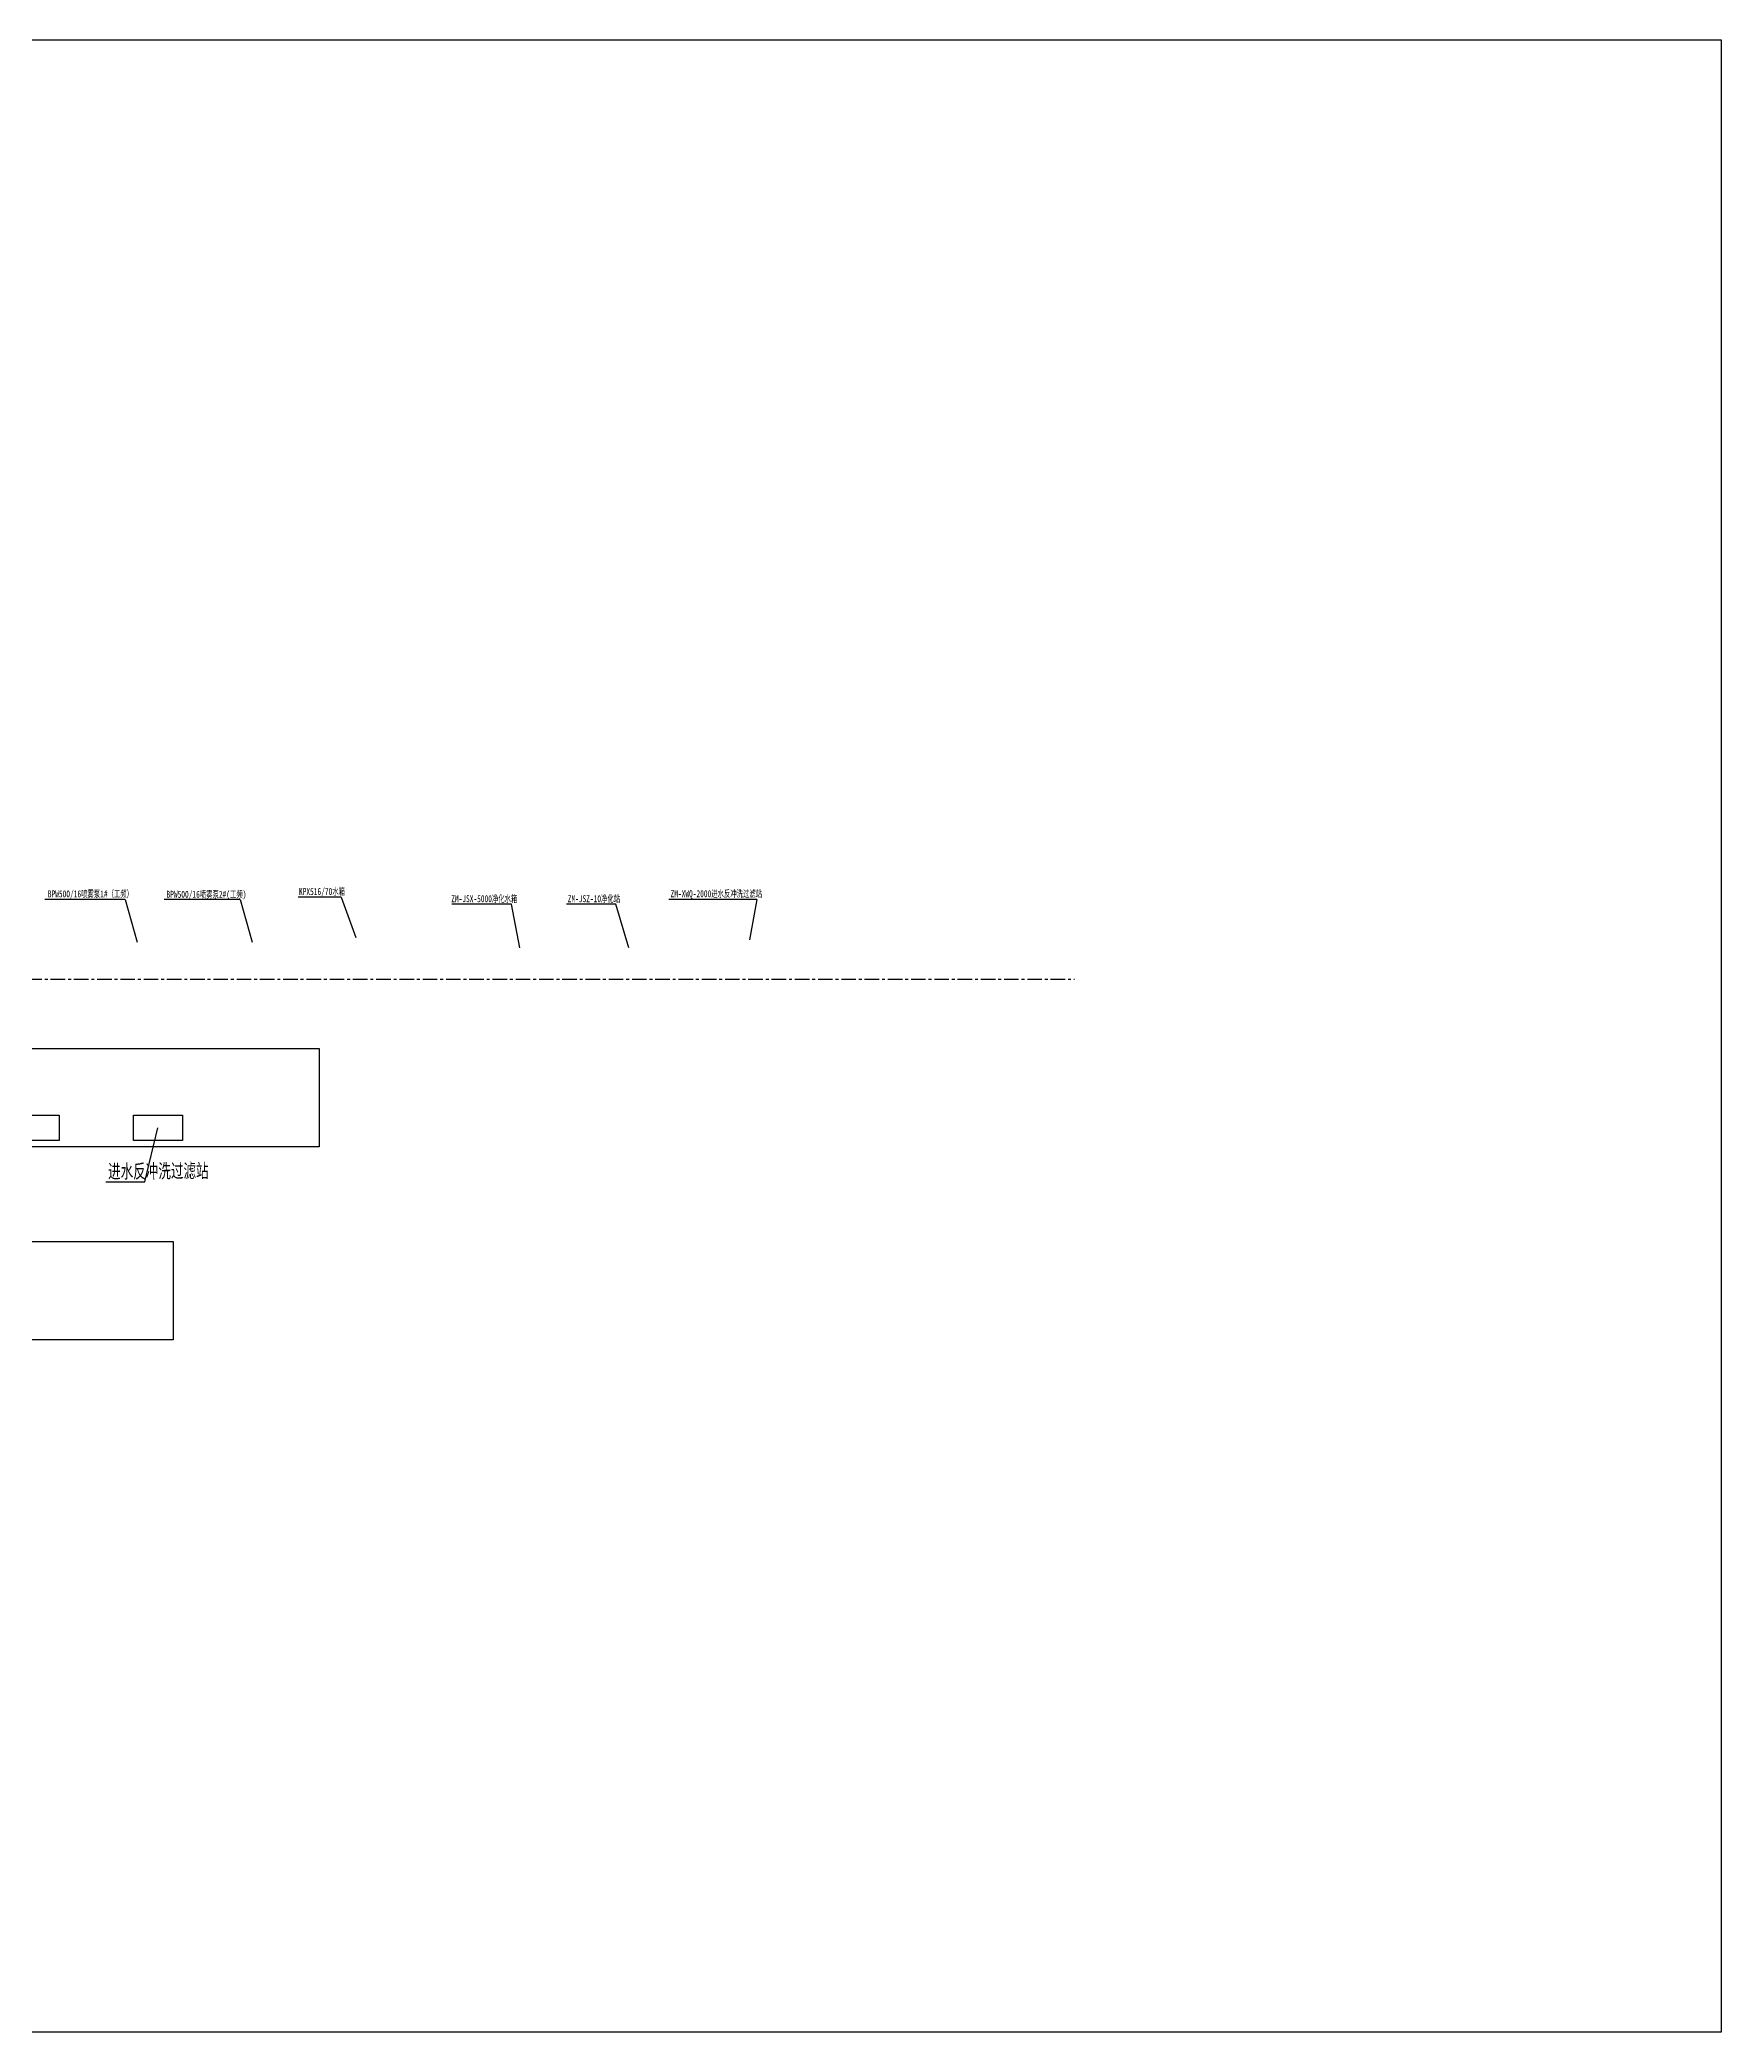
# Model space of a CAD drawing. Header units: inches. Extents: x 7875668 to 8082014, y 877498 to 963152.
# Drawn here: x 8009714 to 8082014, y 877498 to 963152 of the extents above; entities that cross this region are included whole.
import ezdxf

# ---------------------------------------------------------------- set-up
doc = ezdxf.new("R2010")
doc.units = ezdxf.units.IN
doc.header["$MEASUREMENT"] = 0
doc.linetypes.add('CENTER', pattern=[2, 1.25, -0.25, 0.25, -0.25])
for name, color, linetype in [('2细线层', 4, 'Continuous'), ('3中心线层', 1, 'CENTER'), ('文字', 7, 'Continuous'), ('煤层', 1, 'Continuous')]:
    doc.layers.add(name, color=color, linetype=linetype)
doc.styles.get("Standard").update_dxf_attribs({"font": '', "width": 0.7})
doc.styles.add('宋体', font='', dxfattribs={"width": 0.75})
doc.styles.get('Standard').set_extended_font_data('SimSun')
doc.styles.get('宋体').set_extended_font_data('SimSun')

msp = doc.modelspace()

# ---------------------------------------------------------------- linework, layer by layer
msp.add_line((8014230.9, 914062), (8014794.1, 916374.1))
at = {"color": 1, "lineweight": 30}
msp.add_line((8012551.1, 914062), (8014230.9, 914062), dxfattribs=at)
for points in [[(7875667.5, 963152), (8082013.5, 963152), (8082013.5, 877498.5), (7875667.5, 877498.5)], [(7976782, 919789.5), (8021729.5, 919789.5), (8021729.5, 915566.5), (7976782, 915566.5)], [(8008439.6, 916916), (8010550, 916916), (8010550, 915832.2), (8008439.6, 915832.2)], [(8013738.9, 916916), (8015849.3, 916916), (8015849.3, 915832.2), (8013738.9, 915832.2)], [(7978729, 911490.5), (8015445.5, 911490.5), (8015445.5, 907267.5), (7978729, 907267.5)]]:
    msp.add_lwpolyline(points, close=True)
at = {"layer": '2细线层'}
for p, q in [((8013380, 926200.6), (8013895.5, 924361.7)), ((8018332.3, 926200.6), (8018847.8, 924361.7)), ((8022675.3, 926290.1), (8023297.5, 924555.5)), ((8030361.6, 924118.2), (8029998.2, 925991.4)), ((8035047, 924118.2), (8034489.7, 925991.4)), ((8040543.2, 926199.2), (8040228.8, 924464.7))]:
    msp.add_line(p, q, dxfattribs=at)
at = {"layer": '3中心线层', "linetype": 'CENTER', "ltscale": 500}
msp.add_line((7953180, 922774.5), (8054202.3, 922774.5), dxfattribs=at)
at = {"layer": '煤层', "lineweight": 30}
for p, q in [((8013380, 926200.6), (8009934, 926200.6)), ((8018332.3, 926200.6), (8015056.9, 926200.6)), ((8022675.3, 926290.1), (8020822.3, 926290.1)), ((8029998.2, 925991.4), (8027430.3, 925991.4)), ((8034489.7, 925991.4), (8032365.2, 925991.4)), ((8040543.2, 926199.2), (8036762.2, 926199.2))]:
    msp.add_line(p, q, dxfattribs=at)

# ---------------------------------------------------------------- texts
at = {"layer": '文字', "color": 0, "width": 0.66}
msp.add_text('进水反冲洗过滤站', height=600, rotation=0.414264, dxfattribs=at).set_placement((8012651, 914206.2))
at = {"layer": '煤层', "color": 0, "style": '宋体', "width": 0.65}
for s, p in [('BPW500/16喷雾泵1#（工频）', (8010057.6, 926285.9)), ('BPW500/16喷雾泵2#(工频)', (8015161.4, 926267.3)), ('KPX516/70水箱', (8020857.7, 926388.7)), ('ZM-JSX-5000净化水箱', (8027404.9, 926077.9)), ('ZM-JSZ-10净化站', (8032414.6, 926077.9)), ('ZM-XWQ-2000进水反冲洗过滤站', (8036836.3, 926293.3))]:
    msp.add_text(s, height=300, dxfattribs=at).set_placement(p)

doc.saveas('drawing.dxf')
